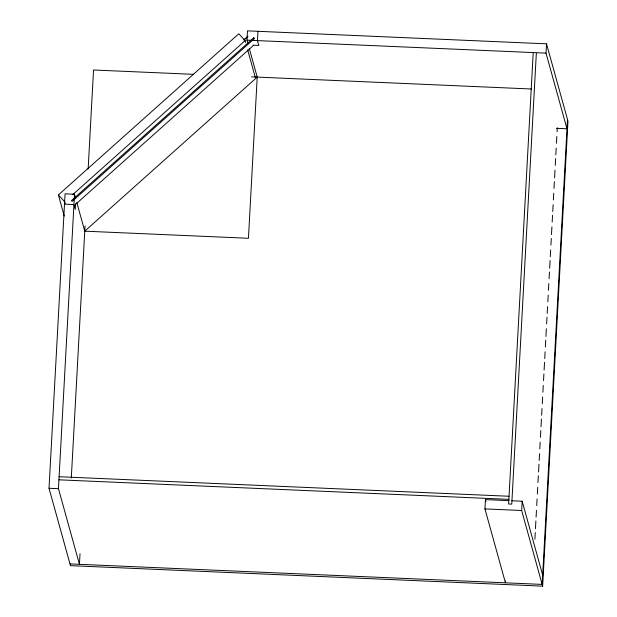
<?xml version="1.0" encoding="UTF-8"?>
<svg xmlns="http://www.w3.org/2000/svg" width="617" height="617" viewBox="0 0 617 617"><rect width="100%" height="100%" fill="white"/><g stroke="black" fill="none" stroke-linecap="round" stroke-linejoin="round"><path stroke-width="0.93" d="M247.995 43.838L246.977 40.151L247.479 30.85L546.523 43.83L567.979 121.21L542.644 586.15L70.477 565.65L49.021 488.271L65.063 193.815L74.51 194.224L75.529 197.91M80.017 553.734L79.439 564.324L58.461 488.679L74.51 194.224M75.59 203.757L75.289 209.387L73.947 204.551L64.5 204.142M71.302 478.067L85.046 225.907M88.138 169.127L93.537 69.991L193.669 74.341M257.975 31.305L257.466 40.606L258.808 45.442L253.086 45.195M505.539 580.952L505.439 582.818L484.947 508.917L485.448 499.616L508.994 500.642M533.181 53.239L508.616 503.996L511.763 504.135L536.327 53.378M556.411 128.313L566.992 128.768L546.014 53.131L546.523 43.83M542.644 586.15L521.666 510.506L522.175 501.212L511.817 500.757M534.893 539.219L535.255 532.486M535.463 528.646L535.888 520.956M536.096 517.115L536.458 510.382M536.721 505.578L537.091 498.852M537.353 494.047L537.716 487.314M537.978 482.509L538.348 475.784M538.556 471.943L538.973 464.254M539.181 460.405L539.551 453.68M539.813 448.875L540.176 442.142M540.438 437.337L540.808 430.612M541.016 426.771L541.433 419.082M541.649 415.233L542.011 408.508M542.274 403.703L542.644 396.97M542.906 392.165L543.269 385.44M543.531 380.635L543.901 373.91M544.109 370.061L544.526 362.372M544.734 358.531L545.104 351.798M545.366 346.993L545.729 340.268M545.937 336.427L546.361 328.738M546.623 323.933L546.986 317.2M547.194 313.359L547.564 306.626M547.827 301.821L548.189 295.096M548.451 290.291L548.822 283.565M549.084 278.753L549.446 272.028M549.662 268.187L550.079 260.497M550.287 256.649L550.657 249.924M550.919 245.119L551.282 238.393M551.49 234.545L551.914 226.855M552.176 222.051L552.539 215.325M552.747 211.477L553.117 204.751M553.38 199.947L553.742 193.221M554.004 188.409L554.375 181.683M554.583 177.843L554.999 170.153M555.261 165.348L555.632 158.615M555.84 154.774L556.202 148.049M556.465 143.237L556.835 136.511M557.097 131.706L557.305 127.866M567.501 119.474L542.166 584.407L69.999 563.915M64.253 216.073L58.384 194.926L238.787 33.765L245.111 40.629L245.62 42.465M243.746 39.989L248.057 36.141M244.517 39.534L247.386 36.966M72.613 194.725L245.111 40.629M75.613 204.327L253.687 45.242M246.977 40.151L546.014 53.131M251.428 76.847L531.592 89.01M59.085 476.717L509.04 496.253M58.916 479.818L508.871 499.354M49.021 488.271L58.461 488.679M484.947 508.917L521.666 510.506M58.384 194.926L64.708 201.79L65.217 203.625M522.175 501.212L542.667 575.113M485.448 499.616L485.965 501.467M249.276 48.45L257.212 77.048M247.656 49.823L255.307 77.41M76.809 202.523L84.745 231.12M257.22 77.102L248.443 238.278L84.753 231.174L257.22 77.102M253.803 37.714L71.41 200.648L72.112 201.412L254.505 38.478L253.803 37.714"/></g></svg>
